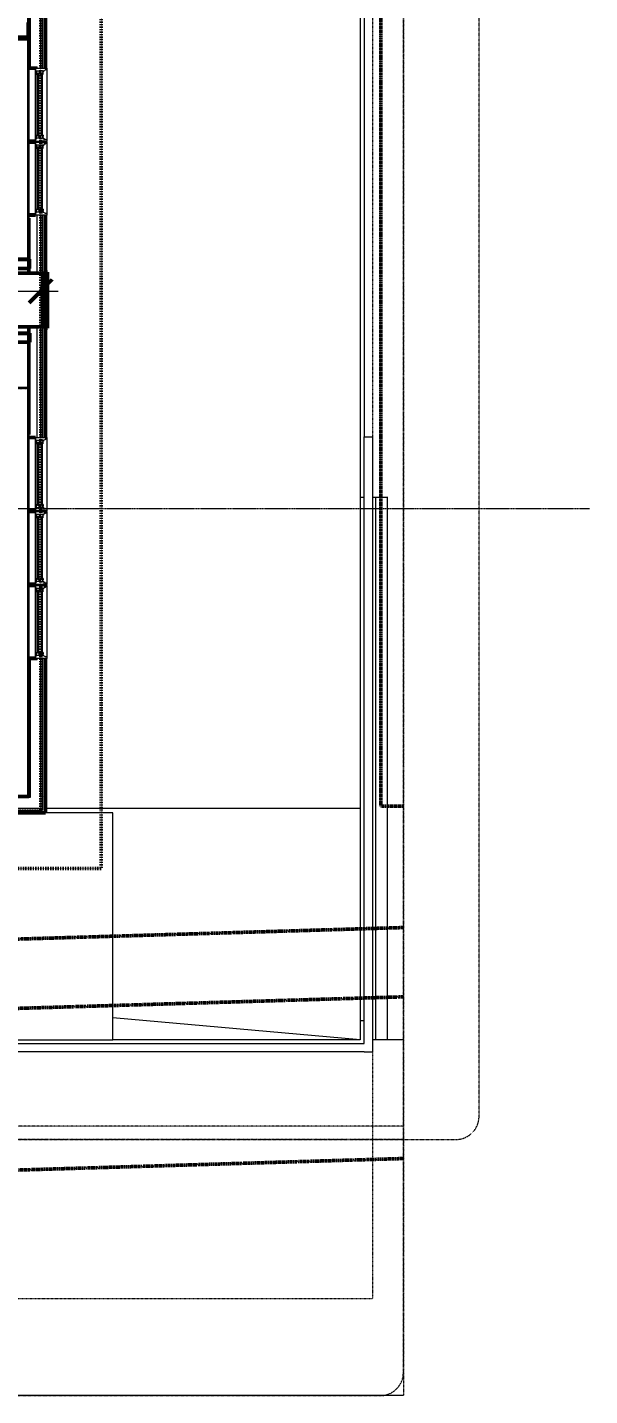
# Model space of a CAD drawing. Header units: inches. Extents: x -4266 to -1814, y 9706 to 12441.
# Drawn here: x -2106 to -1814, y 9706 to 10417 of the extents above; entities that cross this region are included whole.
import ezdxf

# ---------------------------------------------------------------- set-up
doc = ezdxf.new("R2010")
doc.units = ezdxf.units.IN
doc.header["$MEASUREMENT"] = 0
for name, pattern in [('Aligning Line 1_8_', [0.25, 0.125, -0.125]), ('Dash', [0.25, 0.125, -0.125]), ('Dash 1_16_', [0.125, 0.0625, -0.0625]), ('Dash Dot 3_16_', [0.3125, 0.1875, -0.0625, 0, -0.0625]), ('Double Dash 3_8_', [1, 0.375, -0.125, 0.125, -0.125, 0.125, -0.125]), ('Grid Line 1_2_', [0.875, 0.5, -0.125, 0.125, -0.125])]:
    doc.linetypes.add(name, pattern=pattern)
for name, color, linetype, lineweight in [('A-ANNO-DIMS', 211, 'Continuous', 9), ('A-ANNO-DIMS-96', 211, 'Continuous', 9), ('A-ANNO-SYMB-1', 150, 'Dash Dot 3_16_', 9), ('A-FLOR-2', 10, 'Continuous', 13), ('A-GENM-3', 250, 'Continuous', 50), ('A-GLAZ-1', 7, 'Continuous', 9), ('A-GLAZ-2', 50, 'Continuous', 20), ('A-WALL', 113, 'Continuous', 13), ('A-WALL-3', 250, 'Continuous', 50), ('A-WALL-4', 10, 'Continuous', 13), ('C-PROP-LINE', 91, 'Double Dash 3_8_', 50), ('C-PROP-LINE-1', 250, 'Double Dash 3_8_', 50), ('C-PROP-LINE-2', 91, 'Dash 1_16_', 50), ('C-TOPO', 7, 'Continuous', 9), ('G-ANNO-SYMB', 111, 'Aligning Line 1_8_', 9), ('G-ANNO-SYMB-1', 147, 'Aligning Line 1_8_', 9), ('I-WALL-3', 2, 'Continuous', 50), ('Q-CASE-2', 7, 'Continuous', 9), ('Q-CASE-HDLN-1', 7, 'Dash', 9), ('S-FNDN-2', 10, 'Continuous', 13), ('S-GRID-1', 1, 'Grid Line 1_2_', 9)]:
    doc.layers.add(name, color=color, linetype=linetype, lineweight=lineweight)
doc.styles.add('Century Gothic', font='ufonts.com_century-gothic.ttf', dxfattribs={"height": 9})
doc.dimstyles.new('OD__1_16__Tol__', dxfattribs={"dimscale": 12, "dimtxt": 9.397514, "dimasz": 1, "dimexe": 0.75, "dimexo": 0.5, "dimgap": 0.125, "dimtad": 1, "dimdec": 4, "dimrnd": 0.0625, "dimzin": 3, "dimdsep": 46, "dimlunit": 4, "dimtxsty": 'Century Gothic', "dimblk1": 'OBLIQUE', "dimblk2": 'OBLIQUE', "dimsah": 1, "dimcen": 0.09, "dimdle": 0.75, "dimazin": 0, "dimtfac": 1, "dimtdec": 4, "dimtix": 1, "dimtmove": 0, "dimatfit": 3, "dimfxl": 1, "dimtvp": 1, "dimtfill": 1, "dimfrac": 2, "dimtolj": 1, "dimtzin": 0, "dimarcsym": 2})

# ---------------------------------------------------------------- blocks, each defined once
blk = doc.blocks.new('DIMBLOCK11-FLOOR PLAN - 1ST FLOOR')
at = {"layer": 'A-ANNO-DIMS-96', "lineweight": 50}
for p, q in [((-2636.32, 10280.31), (-2630.32, 10286.31)), ((-2099.32, 10280.31), (-2093.32, 10286.31)), ((-2636.32, 10280.31), (-2642.32, 10274.31)), ((-2099.32, 10280.31), (-2105.32, 10274.31))]:
    blk.add_line(p, q, dxfattribs=at)
at = {"layer": 'A-ANNO-DIMS-96'}
for p, q in [((-2636.32, 10282.79), (-2636.32, 10271.31)), ((-2636.32, 10280.31), (-2636.32, 10282.79)), ((-2636.32, 10280.31), (-2090.32, 10280.31)), ((-2099.32, 10282.79), (-2099.32, 10271.31)), ((-2099.32, 10280.31), (-2099.32, 10282.79))]:
    blk.add_line(p, q, dxfattribs=at)
at = {"layer": 'A-ANNO-DIMS-96', "color": 0, "char_height": 9, "attachment_point": 1, "line_spacing_factor": 0.984502, "style": 'Century Gothic', "bg_fill": 3, "box_fill_scale": 1.25, "bg_fill_color": 256, "bg_fill_true_color": 13158600, "bg_fill_transparency": 0}
for s, insert, width in [('44\' - 9"', (-2387.07, 10293.34), 46.1821), ('537.0', (-2383.56, 10275.58), 37.7691)]:
    blk.add_mtext(s, dxfattribs=dict(at, insert=insert, width=width))
blk = doc.blocks.new('_Oblique')
at = {"color": 0, "linetype": 'ByBlock', "lineweight": -2}
blk.add_line((-0.5, -0.5), (0.5, 0.5), dxfattribs=at)

msp = doc.modelspace()

# ---------------------------------------------------------------- linework, layer by layer
at = {"layer": 'A-ANNO-SYMB-1'}
for p, q in [((-1910.95638, 9718.24032), (-1910.95638, 12268.04045)), ((-1871.64479, 9851.38186), (-1871.64479, 11141.42614)), ((-4015.08301, 9839.38186), (-1883.64479, 9839.38186)), ((-4059.96446, 9706.24032), (-1922.95638, 9706.24032))]:
    msp.add_line(p, q, dxfattribs=at)
for centre in [(-1883.64479, 9851.38186), (-1922.95638, 9718.24032)]:
    msp.add_arc(centre, 12, 270, 0, dxfattribs=at)
at = {"layer": 'A-FLOR-2'}
for p, q in [((-1933.32374, 10819.9894), (-1933.32374, 10011.5894)), ((-2096.82374, 10011.5894), (-1933.32374, 10011.5894)), ((-2061.92374, 10009.0894), (-2096.82374, 10009.0894)), ((-2061.92374, 9891.1894), (-2061.92374, 10009.0894)), ((-1933.32374, 10011.5894), (-1933.32374, 9891.1894)), ((-1933.32374, 9891.1894), (-2061.92374, 9902.57041)), ((-2253.92374, 9891.1894), (-2061.92374, 9891.1894)), ((-1933.32374, 9891.1894), (-2061.92374, 9891.1894))]:
    msp.add_line(p, q, dxfattribs=at)
at = {"layer": 'A-GLAZ-1'}
for p, q in [((-2106.07374, 10397.77611), (-2105.44874, 10397.77611)), ((-2106.07374, 10356.62768), (-2106.07374, 10397.77611)), ((-2105.44874, 10397.77611), (-2105.44874, 10356.62768)), ((-2105.44874, 10395.52611), (-2106.07374, 10395.52611)), ((-2105.44874, 10396.15111), (-2102.07374, 10396.15111)), ((-2105.44874, 10358.25268), (-2105.44874, 10396.15111)), ((-2102.07374, 10395.52611), (-2105.44874, 10395.52611)), ((-2102.07374, 10396.15111), (-2102.07374, 10358.25268)), ((-2100.94874, 10361.50268), (-2100.94874, 10392.90111)), ((-2100.82374, 10393.49486), (-2100.82374, 10392.90111)), ((-2100.44874, 10393.02611), (-2100.82374, 10393.02611)), ((-2100.82374, 10361.50268), (-2100.82374, 10392.90111)), ((-2100.44874, 10393.49486), (-2100.44874, 10392.90111)), ((-2100.44874, 10361.50268), (-2100.44874, 10392.90111)), ((-2100.32374, 10361.50268), (-2100.32374, 10392.90111)), ((-2099.01124, 10361.50268), (-2099.01124, 10392.90111)), ((-2098.88624, 10393.49486), (-2098.88624, 10392.90111)), ((-2098.51124, 10393.02611), (-2098.88624, 10393.02611)), ((-2098.88624, 10361.50268), (-2098.88624, 10392.90111)), ((-2098.51124, 10393.49486), (-2098.51124, 10392.90111)), ((-2098.51124, 10361.50268), (-2098.51124, 10392.90111)), ((-2098.38624, 10361.50268), (-2098.38624, 10392.90111)), ((-2106.07374, 10359.37611), (-2105.44874, 10359.37611)), ((-2106.07374, 10318.22768), (-2106.07374, 10359.37611)), ((-2105.44874, 10358.87768), (-2106.07374, 10358.87768)), ((-2105.44874, 10357.12611), (-2106.07374, 10357.12611)), ((-2105.44874, 10356.62768), (-2106.07374, 10356.62768)), ((-2105.44874, 10359.37611), (-2105.44874, 10318.22768)), ((-2102.07374, 10358.87768), (-2105.44874, 10358.87768)), ((-2102.07374, 10358.25268), (-2105.44874, 10358.25268)), ((-2105.44874, 10357.75111), (-2102.07374, 10357.75111)), ((-2105.44874, 10319.85268), (-2105.44874, 10357.75111)), ((-2102.07374, 10357.12611), (-2105.44874, 10357.12611)), ((-2102.07374, 10357.75111), (-2102.07374, 10319.85268)), ((-2100.82374, 10360.90893), (-2100.82374, 10361.50268)), ((-2100.44874, 10361.37768), (-2100.82374, 10361.37768)), ((-2100.82374, 10355.09486), (-2100.82374, 10354.50111)), ((-2100.44874, 10360.90893), (-2100.44874, 10361.50268)), ((-2100.44874, 10355.09486), (-2100.44874, 10354.50111)), ((-2098.88624, 10360.90893), (-2098.88624, 10361.50268)), ((-2098.51124, 10361.37768), (-2098.88624, 10361.37768)), ((-2098.88624, 10355.09486), (-2098.88624, 10354.50111)), ((-2098.51124, 10360.90893), (-2098.51124, 10361.50268)), ((-2098.51124, 10355.09486), (-2098.51124, 10354.50111)), ((-2100.94874, 10323.10268), (-2100.94874, 10354.50111)), ((-2100.44874, 10354.62611), (-2100.82374, 10354.62611)), ((-2100.82374, 10323.10268), (-2100.82374, 10354.50111)), ((-2100.44874, 10323.10268), (-2100.44874, 10354.50111)), ((-2100.32374, 10323.10268), (-2100.32374, 10354.50111)), ((-2099.01124, 10323.10268), (-2099.01124, 10354.50111)), ((-2098.51124, 10354.62611), (-2098.88624, 10354.62611)), ((-2098.88624, 10323.10268), (-2098.88624, 10354.50111)), ((-2098.51124, 10323.10268), (-2098.51124, 10354.50111)), ((-2098.38624, 10323.10268), (-2098.38624, 10354.50111)), ((-2105.44874, 10320.47768), (-2106.07374, 10320.47768)), ((-2102.07374, 10320.47768), (-2105.44874, 10320.47768)), ((-2102.07374, 10319.85268), (-2105.44874, 10319.85268)), ((-2100.82374, 10322.50893), (-2100.82374, 10323.10268)), ((-2100.44874, 10322.97768), (-2100.82374, 10322.97768)), ((-2100.44874, 10322.50893), (-2100.44874, 10323.10268)), ((-2098.88624, 10322.50893), (-2098.88624, 10323.10268)), ((-2098.51124, 10322.97768), (-2098.88624, 10322.97768)), ((-2098.51124, 10322.50893), (-2098.51124, 10323.10268)), ((-2105.44874, 10318.22768), (-2106.07374, 10318.22768)), ((-2106.07374, 10205.77611), (-2105.44874, 10205.77611)), ((-2106.07374, 10164.62768), (-2106.07374, 10205.77611)), ((-2105.44874, 10205.77611), (-2105.44874, 10164.62768)), ((-2105.44874, 10203.52611), (-2106.07374, 10203.52611)), ((-2105.44874, 10204.15111), (-2102.07374, 10204.15111)), ((-2105.44874, 10166.25268), (-2105.44874, 10204.15111)), ((-2102.07374, 10203.52611), (-2105.44874, 10203.52611)), ((-2102.07374, 10204.15111), (-2102.07374, 10166.25268)), ((-2100.94874, 10169.50268), (-2100.94874, 10200.90111)), ((-2100.82374, 10201.49486), (-2100.82374, 10200.90111)), ((-2100.44874, 10201.02611), (-2100.82374, 10201.02611)), ((-2100.82374, 10169.50268), (-2100.82374, 10200.90111)), ((-2100.44874, 10201.49486), (-2100.44874, 10200.90111)), ((-2100.44874, 10169.50268), (-2100.44874, 10200.90111)), ((-2100.32374, 10169.50268), (-2100.32374, 10200.90111)), ((-2099.01124, 10169.50268), (-2099.01124, 10200.90111)), ((-2098.88624, 10201.49486), (-2098.88624, 10200.90111)), ((-2098.51124, 10201.02611), (-2098.88624, 10201.02611)), ((-2098.88624, 10169.50268), (-2098.88624, 10200.90111)), ((-2098.51124, 10201.49486), (-2098.51124, 10200.90111)), ((-2098.51124, 10169.50268), (-2098.51124, 10200.90111)), ((-2098.38624, 10169.50268), (-2098.38624, 10200.90111)), ((-2106.07374, 10167.37611), (-2105.44874, 10167.37611)), ((-2106.07374, 10126.22768), (-2106.07374, 10167.37611)), ((-2105.44874, 10166.87768), (-2106.07374, 10166.87768)), ((-2105.44874, 10165.12611), (-2106.07374, 10165.12611)), ((-2105.44874, 10164.62768), (-2106.07374, 10164.62768)), ((-2105.44874, 10167.37611), (-2105.44874, 10126.22768)), ((-2102.07374, 10166.87768), (-2105.44874, 10166.87768)), ((-2102.07374, 10166.25268), (-2105.44874, 10166.25268)), ((-2105.44874, 10165.75111), (-2102.07374, 10165.75111)), ((-2105.44874, 10127.85268), (-2105.44874, 10165.75111)), ((-2102.07374, 10165.12611), (-2105.44874, 10165.12611)), ((-2102.07374, 10165.75111), (-2102.07374, 10127.85268)), ((-2100.82374, 10168.90893), (-2100.82374, 10169.50268)), ((-2100.44874, 10169.37768), (-2100.82374, 10169.37768)), ((-2100.82374, 10163.09486), (-2100.82374, 10162.50111)), ((-2100.44874, 10168.90893), (-2100.44874, 10169.50268)), ((-2100.44874, 10163.09486), (-2100.44874, 10162.50111)), ((-2098.88624, 10168.90893), (-2098.88624, 10169.50268)), ((-2098.51124, 10169.37768), (-2098.88624, 10169.37768)), ((-2098.88624, 10163.09486), (-2098.88624, 10162.50111)), ((-2098.51124, 10168.90893), (-2098.51124, 10169.50268)), ((-2098.51124, 10163.09486), (-2098.51124, 10162.50111)), ((-2100.94874, 10131.10268), (-2100.94874, 10162.50111)), ((-2100.44874, 10162.62611), (-2100.82374, 10162.62611)), ((-2100.82374, 10131.10268), (-2100.82374, 10162.50111)), ((-2100.44874, 10131.10268), (-2100.44874, 10162.50111)), ((-2100.32374, 10131.10268), (-2100.32374, 10162.50111)), ((-2099.01124, 10131.10268), (-2099.01124, 10162.50111)), ((-2098.51124, 10162.62611), (-2098.88624, 10162.62611)), ((-2098.88624, 10131.10268), (-2098.88624, 10162.50111)), ((-2098.51124, 10131.10268), (-2098.51124, 10162.50111)), ((-2098.38624, 10131.10268), (-2098.38624, 10162.50111)), ((-2106.07374, 10128.97611), (-2105.44874, 10128.97611)), ((-2106.07374, 10087.82768), (-2106.07374, 10128.97611)), ((-2105.44874, 10128.47768), (-2106.07374, 10128.47768)), ((-2105.44874, 10128.97611), (-2105.44874, 10087.82768)), ((-2102.07374, 10128.47768), (-2105.44874, 10128.47768)), ((-2102.07374, 10127.85268), (-2105.44874, 10127.85268)), ((-2100.82374, 10130.50893), (-2100.82374, 10131.10268)), ((-2100.44874, 10130.97768), (-2100.82374, 10130.97768)), ((-2100.44874, 10130.50893), (-2100.44874, 10131.10268)), ((-2098.88624, 10130.50893), (-2098.88624, 10131.10268)), ((-2098.51124, 10130.97768), (-2098.88624, 10130.97768)), ((-2098.51124, 10130.50893), (-2098.51124, 10131.10268)), ((-2105.44874, 10126.72611), (-2106.07374, 10126.72611)), ((-2105.44874, 10126.22768), (-2106.07374, 10126.22768)), ((-2105.44874, 10127.35111), (-2102.07374, 10127.35111)), ((-2105.44874, 10089.45268), (-2105.44874, 10127.35111)), ((-2102.07374, 10126.72611), (-2105.44874, 10126.72611)), ((-2102.07374, 10127.35111), (-2102.07374, 10089.45268)), ((-2100.94874, 10092.70268), (-2100.94874, 10124.10111)), ((-2100.82374, 10124.69486), (-2100.82374, 10124.10111)), ((-2100.44874, 10124.22611), (-2100.82374, 10124.22611)), ((-2100.82374, 10092.70268), (-2100.82374, 10124.10111)), ((-2100.44874, 10124.69486), (-2100.44874, 10124.10111)), ((-2100.44874, 10092.70268), (-2100.44874, 10124.10111)), ((-2100.32374, 10092.70268), (-2100.32374, 10124.10111)), ((-2099.01124, 10092.70268), (-2099.01124, 10124.10111)), ((-2098.88624, 10124.69486), (-2098.88624, 10124.10111)), ((-2098.51124, 10124.22611), (-2098.88624, 10124.22611)), ((-2098.88624, 10092.70268), (-2098.88624, 10124.10111)), ((-2098.51124, 10124.69486), (-2098.51124, 10124.10111)), ((-2098.51124, 10092.70268), (-2098.51124, 10124.10111)), ((-2098.38624, 10092.70268), (-2098.38624, 10124.10111)), ((-2100.82374, 10092.10893), (-2100.82374, 10092.70268)), ((-2100.44874, 10092.57768), (-2100.82374, 10092.57768)), ((-2100.44874, 10092.10893), (-2100.44874, 10092.70268)), ((-2098.88624, 10092.10893), (-2098.88624, 10092.70268)), ((-2098.51124, 10092.57768), (-2098.88624, 10092.57768)), ((-2098.51124, 10092.10893), (-2098.51124, 10092.70268)), ((-2105.44874, 10090.07768), (-2106.07374, 10090.07768)), ((-2105.44874, 10087.82768), (-2106.07374, 10087.82768)), ((-2102.07374, 10090.07768), (-2105.44874, 10090.07768)), ((-2102.07374, 10089.45268), (-2105.44874, 10089.45268))]:
    msp.add_line(p, q, dxfattribs=at)
at = {"layer": 'A-GLAZ-2'}
for p, q in [((-2097.57374, 10396.21361), (-2097.57374, 10397.71361)), ((-2102.07374, 10396.21361), (-2096.19874, 10396.21361)), ((-2102.07374, 10358.19018), (-2102.07374, 10396.21361)), ((-2101.79358, 10394.86986), (-2102.07374, 10395.20375)), ((-2101.79358, 10394.86986), (-2101.57374, 10394.86986)), ((-2101.57374, 10394.86986), (-2101.57374, 10393.05736)), ((-2098.26124, 10394.61986), (-2101.57374, 10394.61986)), ((-2101.57374, 10393.05736), (-2100.94874, 10392.90111)), ((-2100.32374, 10393.49486), (-2100.94874, 10393.49486)), ((-2100.94874, 10392.90111), (-2100.94874, 10393.49486)), ((-2100.32374, 10393.77611), (-2099.97999, 10393.77611)), ((-2100.32374, 10392.90424), (-2100.32374, 10393.77611)), ((-2099.97999, 10393.05736), (-2100.32374, 10392.90424)), ((-2100.19874, 10394.61986), (-2100.19874, 10393.77611)), ((-2099.97999, 10393.05736), (-2099.97999, 10393.77611)), ((-2099.63624, 10394.61986), (-2099.63624, 10393.05736)), ((-2099.63624, 10393.05736), (-2099.01124, 10392.90111)), ((-2098.38624, 10393.49486), (-2099.01124, 10393.49486)), ((-2099.01124, 10392.90111), (-2099.01124, 10393.49486)), ((-2098.38624, 10393.77611), (-2098.04249, 10393.77611)), ((-2098.38624, 10392.90424), (-2098.38624, 10393.77611)), ((-2098.04249, 10393.05736), (-2098.38624, 10392.90424)), ((-2098.26124, 10394.61986), (-2098.26124, 10393.77611)), ((-2097.82374, 10394.33861), (-2098.26124, 10394.33861)), ((-2098.04249, 10393.05736), (-2098.04249, 10393.77611)), ((-2097.01124, 10395.12643), (-2097.82374, 10394.80736)), ((-2097.82374, 10394.80736), (-2097.82374, 10394.33861)), ((-2097.01124, 10395.40111), (-2097.01124, 10395.12643)), ((-2096.19874, 10395.40111), (-2097.01124, 10395.40111)), ((-2096.19874, 10396.21361), (-2096.19874, 10358.19018)), ((-2101.79358, 10359.53393), (-2102.07374, 10359.20005)), ((-2096.19874, 10358.19018), (-2102.07374, 10358.19018)), ((-2102.07374, 10357.81361), (-2096.19874, 10357.81361)), ((-2102.07374, 10319.79018), (-2102.07374, 10357.81361)), ((-2101.79358, 10356.46986), (-2102.07374, 10356.80375)), ((-2101.79358, 10359.53393), (-2101.57374, 10359.53393)), ((-2101.79358, 10356.46986), (-2101.57374, 10356.46986)), ((-2101.57374, 10361.34643), (-2100.94874, 10361.50268)), ((-2101.57374, 10359.53393), (-2101.57374, 10361.34643)), ((-2098.26124, 10359.78393), (-2101.57374, 10359.78393)), ((-2101.57374, 10356.46986), (-2101.57374, 10354.65736)), ((-2098.26124, 10356.21986), (-2101.57374, 10356.21986)), ((-2100.94874, 10361.50268), (-2100.94874, 10360.90893)), ((-2100.32374, 10360.90893), (-2100.94874, 10360.90893)), ((-2100.32374, 10355.09486), (-2100.94874, 10355.09486)), ((-2100.94874, 10354.50111), (-2100.94874, 10355.09486)), ((-2099.97999, 10361.34643), (-2100.32374, 10361.49955)), ((-2100.32374, 10361.49955), (-2100.32374, 10360.62768)), ((-2100.32374, 10360.62768), (-2099.97999, 10360.62768)), ((-2100.32374, 10355.37611), (-2099.97999, 10355.37611)), ((-2100.32374, 10354.50424), (-2100.32374, 10355.37611)), ((-2100.19874, 10359.78393), (-2100.19874, 10360.62768)), ((-2100.19874, 10356.21986), (-2100.19874, 10355.37611)), ((-2099.97999, 10361.34643), (-2099.97999, 10360.62768)), ((-2099.97999, 10354.65736), (-2099.97999, 10355.37611)), ((-2099.63624, 10361.34643), (-2099.01124, 10361.50268)), ((-2099.63624, 10359.78393), (-2099.63624, 10361.34643)), ((-2099.63624, 10356.21986), (-2099.63624, 10354.65736)), ((-2099.01124, 10361.50268), (-2099.01124, 10360.90893)), ((-2098.38624, 10360.90893), (-2099.01124, 10360.90893)), ((-2098.38624, 10355.09486), (-2099.01124, 10355.09486)), ((-2099.01124, 10354.50111), (-2099.01124, 10355.09486)), ((-2098.04249, 10361.34643), (-2098.38624, 10361.49955)), ((-2098.38624, 10361.49955), (-2098.38624, 10360.62768)), ((-2098.38624, 10360.62768), (-2098.04249, 10360.62768)), ((-2098.38624, 10355.37611), (-2098.04249, 10355.37611)), ((-2098.38624, 10354.50424), (-2098.38624, 10355.37611)), ((-2098.26124, 10359.78393), (-2098.26124, 10360.62768)), ((-2097.82374, 10360.06518), (-2098.26124, 10360.06518)), ((-2098.26124, 10356.21986), (-2098.26124, 10355.37611)), ((-2097.82374, 10355.93861), (-2098.26124, 10355.93861)), ((-2098.04249, 10361.34643), (-2098.04249, 10360.62768)), ((-2098.04249, 10354.65736), (-2098.04249, 10355.37611)), ((-2097.82374, 10359.59643), (-2097.82374, 10360.06518)), ((-2097.01124, 10359.27736), (-2097.82374, 10359.59643)), ((-2097.01124, 10356.72643), (-2097.82374, 10356.40736)), ((-2097.82374, 10356.40736), (-2097.82374, 10355.93861)), ((-2097.57374, 10357.81361), (-2097.57374, 10359.31361)), ((-2097.57374, 10358.19018), (-2097.57374, 10356.69018)), ((-2097.01124, 10359.00268), (-2097.01124, 10359.27736)), ((-2096.19874, 10359.00268), (-2097.01124, 10359.00268)), ((-2097.01124, 10357.00111), (-2097.01124, 10356.72643)), ((-2096.19874, 10357.00111), (-2097.01124, 10357.00111)), ((-2096.19874, 10357.81361), (-2096.19874, 10319.79018)), ((-2101.57374, 10354.65736), (-2100.94874, 10354.50111)), ((-2099.97999, 10354.65736), (-2100.32374, 10354.50424)), ((-2099.63624, 10354.65736), (-2099.01124, 10354.50111)), ((-2098.04249, 10354.65736), (-2098.38624, 10354.50424)), ((-2101.79358, 10321.13393), (-2102.07374, 10320.80005)), ((-2096.19874, 10319.79018), (-2102.07374, 10319.79018)), ((-2101.79358, 10321.13393), (-2101.57374, 10321.13393)), ((-2101.57374, 10322.94643), (-2100.94874, 10323.10268)), ((-2101.57374, 10321.13393), (-2101.57374, 10322.94643)), ((-2098.26124, 10321.38393), (-2101.57374, 10321.38393)), ((-2100.94874, 10323.10268), (-2100.94874, 10322.50893)), ((-2100.32374, 10322.50893), (-2100.94874, 10322.50893)), ((-2099.97999, 10322.94643), (-2100.32374, 10323.09955)), ((-2100.32374, 10323.09955), (-2100.32374, 10322.22768)), ((-2100.32374, 10322.22768), (-2099.97999, 10322.22768)), ((-2100.19874, 10321.38393), (-2100.19874, 10322.22768)), ((-2099.97999, 10322.94643), (-2099.97999, 10322.22768)), ((-2099.63624, 10322.94643), (-2099.01124, 10323.10268)), ((-2099.63624, 10321.38393), (-2099.63624, 10322.94643)), ((-2099.01124, 10323.10268), (-2099.01124, 10322.50893)), ((-2098.38624, 10322.50893), (-2099.01124, 10322.50893)), ((-2098.04249, 10322.94643), (-2098.38624, 10323.09955)), ((-2098.38624, 10323.09955), (-2098.38624, 10322.22768)), ((-2098.38624, 10322.22768), (-2098.04249, 10322.22768)), ((-2098.26124, 10321.38393), (-2098.26124, 10322.22768)), ((-2097.82374, 10321.66518), (-2098.26124, 10321.66518)), ((-2098.04249, 10322.94643), (-2098.04249, 10322.22768)), ((-2097.82374, 10321.19643), (-2097.82374, 10321.66518)), ((-2097.01124, 10320.87736), (-2097.82374, 10321.19643)), ((-2097.57374, 10319.79018), (-2097.57374, 10318.29018)), ((-2097.01124, 10320.60268), (-2097.01124, 10320.87736)), ((-2096.19874, 10320.60268), (-2097.01124, 10320.60268)), ((-2097.57374, 10204.21361), (-2097.57374, 10205.71361)), ((-2102.07374, 10204.21361), (-2096.19874, 10204.21361)), ((-2102.07374, 10166.19018), (-2102.07374, 10204.21361)), ((-2101.79358, 10202.86986), (-2102.07374, 10203.20375)), ((-2101.79358, 10202.86986), (-2101.57374, 10202.86986)), ((-2101.57374, 10202.86986), (-2101.57374, 10201.05736)), ((-2098.26124, 10202.61986), (-2101.57374, 10202.61986)), ((-2101.57374, 10201.05736), (-2100.94874, 10200.90111)), ((-2100.32374, 10201.49486), (-2100.94874, 10201.49486)), ((-2100.94874, 10200.90111), (-2100.94874, 10201.49486)), ((-2100.32374, 10201.77611), (-2099.97999, 10201.77611)), ((-2100.32374, 10200.90424), (-2100.32374, 10201.77611)), ((-2099.97999, 10201.05736), (-2100.32374, 10200.90424)), ((-2100.19874, 10202.61986), (-2100.19874, 10201.77611)), ((-2099.97999, 10201.05736), (-2099.97999, 10201.77611)), ((-2099.63624, 10202.61986), (-2099.63624, 10201.05736)), ((-2099.63624, 10201.05736), (-2099.01124, 10200.90111)), ((-2098.38624, 10201.49486), (-2099.01124, 10201.49486)), ((-2099.01124, 10200.90111), (-2099.01124, 10201.49486)), ((-2098.38624, 10201.77611), (-2098.04249, 10201.77611)), ((-2098.38624, 10200.90424), (-2098.38624, 10201.77611)), ((-2098.04249, 10201.05736), (-2098.38624, 10200.90424)), ((-2098.26124, 10202.61986), (-2098.26124, 10201.77611)), ((-2097.82374, 10202.33861), (-2098.26124, 10202.33861)), ((-2098.04249, 10201.05736), (-2098.04249, 10201.77611)), ((-2097.01124, 10203.12643), (-2097.82374, 10202.80736)), ((-2097.82374, 10202.80736), (-2097.82374, 10202.33861)), ((-2097.01124, 10203.40111), (-2097.01124, 10203.12643)), ((-2096.19874, 10203.40111), (-2097.01124, 10203.40111)), ((-2096.19874, 10204.21361), (-2096.19874, 10166.19018)), ((-2101.79358, 10167.53393), (-2102.07374, 10167.20005)), ((-2096.19874, 10166.19018), (-2102.07374, 10166.19018)), ((-2102.07374, 10165.81361), (-2096.19874, 10165.81361)), ((-2102.07374, 10127.79018), (-2102.07374, 10165.81361)), ((-2101.79358, 10164.46986), (-2102.07374, 10164.80375)), ((-2101.79358, 10167.53393), (-2101.57374, 10167.53393)), ((-2101.79358, 10164.46986), (-2101.57374, 10164.46986)), ((-2101.57374, 10169.34643), (-2100.94874, 10169.50268)), ((-2101.57374, 10167.53393), (-2101.57374, 10169.34643)), ((-2098.26124, 10167.78393), (-2101.57374, 10167.78393)), ((-2101.57374, 10164.46986), (-2101.57374, 10162.65736)), ((-2098.26124, 10164.21986), (-2101.57374, 10164.21986)), ((-2100.94874, 10169.50268), (-2100.94874, 10168.90893)), ((-2100.32374, 10168.90893), (-2100.94874, 10168.90893)), ((-2100.32374, 10163.09486), (-2100.94874, 10163.09486)), ((-2100.94874, 10162.50111), (-2100.94874, 10163.09486)), ((-2099.97999, 10169.34643), (-2100.32374, 10169.49955)), ((-2100.32374, 10169.49955), (-2100.32374, 10168.62768)), ((-2100.32374, 10168.62768), (-2099.97999, 10168.62768)), ((-2100.32374, 10163.37611), (-2099.97999, 10163.37611)), ((-2100.32374, 10162.50424), (-2100.32374, 10163.37611)), ((-2100.19874, 10167.78393), (-2100.19874, 10168.62768)), ((-2100.19874, 10164.21986), (-2100.19874, 10163.37611)), ((-2099.97999, 10169.34643), (-2099.97999, 10168.62768)), ((-2099.97999, 10162.65736), (-2099.97999, 10163.37611)), ((-2099.63624, 10169.34643), (-2099.01124, 10169.50268)), ((-2099.63624, 10167.78393), (-2099.63624, 10169.34643)), ((-2099.63624, 10164.21986), (-2099.63624, 10162.65736)), ((-2099.01124, 10169.50268), (-2099.01124, 10168.90893)), ((-2098.38624, 10168.90893), (-2099.01124, 10168.90893)), ((-2098.38624, 10163.09486), (-2099.01124, 10163.09486)), ((-2099.01124, 10162.50111), (-2099.01124, 10163.09486)), ((-2098.04249, 10169.34643), (-2098.38624, 10169.49955)), ((-2098.38624, 10169.49955), (-2098.38624, 10168.62768)), ((-2098.38624, 10168.62768), (-2098.04249, 10168.62768)), ((-2098.38624, 10163.37611), (-2098.04249, 10163.37611)), ((-2098.38624, 10162.50424), (-2098.38624, 10163.37611)), ((-2098.26124, 10167.78393), (-2098.26124, 10168.62768)), ((-2097.82374, 10168.06518), (-2098.26124, 10168.06518)), ((-2098.26124, 10164.21986), (-2098.26124, 10163.37611)), ((-2097.82374, 10163.93861), (-2098.26124, 10163.93861)), ((-2098.04249, 10169.34643), (-2098.04249, 10168.62768)), ((-2098.04249, 10162.65736), (-2098.04249, 10163.37611)), ((-2097.82374, 10167.59643), (-2097.82374, 10168.06518)), ((-2097.01124, 10167.27736), (-2097.82374, 10167.59643)), ((-2097.01124, 10164.72643), (-2097.82374, 10164.40736)), ((-2097.82374, 10164.40736), (-2097.82374, 10163.93861)), ((-2097.57374, 10165.81361), (-2097.57374, 10167.31361)), ((-2097.57374, 10166.19018), (-2097.57374, 10164.69018)), ((-2097.01124, 10167.00268), (-2097.01124, 10167.27736)), ((-2096.19874, 10167.00268), (-2097.01124, 10167.00268)), ((-2097.01124, 10165.00111), (-2097.01124, 10164.72643)), ((-2096.19874, 10165.00111), (-2097.01124, 10165.00111)), ((-2096.19874, 10165.81361), (-2096.19874, 10127.79018)), ((-2101.57374, 10162.65736), (-2100.94874, 10162.50111)), ((-2099.97999, 10162.65736), (-2100.32374, 10162.50424)), ((-2099.63624, 10162.65736), (-2099.01124, 10162.50111)), ((-2098.04249, 10162.65736), (-2098.38624, 10162.50424)), ((-2101.79358, 10129.13393), (-2102.07374, 10128.80005)), ((-2096.19874, 10127.79018), (-2102.07374, 10127.79018)), ((-2101.79358, 10129.13393), (-2101.57374, 10129.13393)), ((-2101.57374, 10130.94643), (-2100.94874, 10131.10268)), ((-2101.57374, 10129.13393), (-2101.57374, 10130.94643)), ((-2098.26124, 10129.38393), (-2101.57374, 10129.38393)), ((-2100.94874, 10131.10268), (-2100.94874, 10130.50893)), ((-2100.32374, 10130.50893), (-2100.94874, 10130.50893)), ((-2099.97999, 10130.94643), (-2100.32374, 10131.09955)), ((-2100.32374, 10131.09955), (-2100.32374, 10130.22768)), ((-2100.32374, 10130.22768), (-2099.97999, 10130.22768)), ((-2100.19874, 10129.38393), (-2100.19874, 10130.22768)), ((-2099.97999, 10130.94643), (-2099.97999, 10130.22768)), ((-2099.63624, 10130.94643), (-2099.01124, 10131.10268)), ((-2099.63624, 10129.38393), (-2099.63624, 10130.94643)), ((-2099.01124, 10131.10268), (-2099.01124, 10130.50893)), ((-2098.38624, 10130.50893), (-2099.01124, 10130.50893)), ((-2098.04249, 10130.94643), (-2098.38624, 10131.09955)), ((-2098.38624, 10131.09955), (-2098.38624, 10130.22768)), ((-2098.38624, 10130.22768), (-2098.04249, 10130.22768)), ((-2098.26124, 10129.38393), (-2098.26124, 10130.22768)), ((-2097.82374, 10129.66518), (-2098.26124, 10129.66518)), ((-2098.04249, 10130.94643), (-2098.04249, 10130.22768)), ((-2097.82374, 10129.19643), (-2097.82374, 10129.66518)), ((-2097.01124, 10128.87736), (-2097.82374, 10129.19643)), ((-2097.57374, 10127.41361), (-2097.57374, 10128.91361)), ((-2097.57374, 10127.79018), (-2097.57374, 10126.29018)), ((-2097.01124, 10128.60268), (-2097.01124, 10128.87736)), ((-2096.19874, 10128.60268), (-2097.01124, 10128.60268)), ((-2102.07374, 10127.41361), (-2096.19874, 10127.41361)), ((-2102.07374, 10089.39018), (-2102.07374, 10127.41361)), ((-2101.79358, 10126.06986), (-2102.07374, 10126.40375)), ((-2101.79358, 10126.06986), (-2101.57374, 10126.06986)), ((-2101.57374, 10126.06986), (-2101.57374, 10124.25736)), ((-2098.26124, 10125.81986), (-2101.57374, 10125.81986)), ((-2101.57374, 10124.25736), (-2100.94874, 10124.10111)), ((-2100.32374, 10124.69486), (-2100.94874, 10124.69486)), ((-2100.94874, 10124.10111), (-2100.94874, 10124.69486)), ((-2100.32374, 10124.97611), (-2099.97999, 10124.97611)), ((-2100.32374, 10124.10424), (-2100.32374, 10124.97611)), ((-2099.97999, 10124.25736), (-2100.32374, 10124.10424)), ((-2100.19874, 10125.81986), (-2100.19874, 10124.97611)), ((-2099.97999, 10124.25736), (-2099.97999, 10124.97611)), ((-2099.63624, 10125.81986), (-2099.63624, 10124.25736)), ((-2099.63624, 10124.25736), (-2099.01124, 10124.10111)), ((-2098.38624, 10124.69486), (-2099.01124, 10124.69486)), ((-2099.01124, 10124.10111), (-2099.01124, 10124.69486)), ((-2098.38624, 10124.97611), (-2098.04249, 10124.97611)), ((-2098.38624, 10124.10424), (-2098.38624, 10124.97611)), ((-2098.04249, 10124.25736), (-2098.38624, 10124.10424)), ((-2098.26124, 10125.81986), (-2098.26124, 10124.97611)), ((-2097.82374, 10125.53861), (-2098.26124, 10125.53861)), ((-2098.04249, 10124.25736), (-2098.04249, 10124.97611)), ((-2097.01124, 10126.32643), (-2097.82374, 10126.00736)), ((-2097.82374, 10126.00736), (-2097.82374, 10125.53861)), ((-2097.01124, 10126.60111), (-2097.01124, 10126.32643)), ((-2096.19874, 10126.60111), (-2097.01124, 10126.60111)), ((-2096.19874, 10127.41361), (-2096.19874, 10089.39018)), ((-2101.57374, 10092.54643), (-2100.94874, 10092.70268)), ((-2101.57374, 10090.73393), (-2101.57374, 10092.54643)), ((-2100.94874, 10092.70268), (-2100.94874, 10092.10893)), ((-2100.32374, 10092.10893), (-2100.94874, 10092.10893)), ((-2099.97999, 10092.54643), (-2100.32374, 10092.69955)), ((-2100.32374, 10092.69955), (-2100.32374, 10091.82768)), ((-2099.97999, 10092.54643), (-2099.97999, 10091.82768)), ((-2099.63624, 10092.54643), (-2099.01124, 10092.70268)), ((-2099.63624, 10090.98393), (-2099.63624, 10092.54643)), ((-2099.01124, 10092.70268), (-2099.01124, 10092.10893)), ((-2098.38624, 10092.10893), (-2099.01124, 10092.10893)), ((-2098.04249, 10092.54643), (-2098.38624, 10092.69955)), ((-2098.38624, 10092.69955), (-2098.38624, 10091.82768)), ((-2098.04249, 10092.54643), (-2098.04249, 10091.82768)), ((-2101.79358, 10090.73393), (-2102.07374, 10090.40005)), ((-2096.19874, 10089.39018), (-2102.07374, 10089.39018)), ((-2101.79358, 10090.73393), (-2101.57374, 10090.73393)), ((-2098.26124, 10090.98393), (-2101.57374, 10090.98393)), ((-2100.32374, 10091.82768), (-2099.97999, 10091.82768)), ((-2100.19874, 10090.98393), (-2100.19874, 10091.82768)), ((-2098.38624, 10091.82768), (-2098.04249, 10091.82768)), ((-2098.26124, 10090.98393), (-2098.26124, 10091.82768)), ((-2097.82374, 10091.26518), (-2098.26124, 10091.26518)), ((-2097.82374, 10090.79643), (-2097.82374, 10091.26518)), ((-2097.01124, 10090.47736), (-2097.82374, 10090.79643)), ((-2097.57374, 10089.39018), (-2097.57374, 10087.89018)), ((-2097.01124, 10090.20268), (-2097.01124, 10090.47736)), ((-2096.19874, 10090.20268), (-2097.01124, 10090.20268))]:
    msp.add_line(p, q, dxfattribs=at)
at = {"layer": 'A-WALL'}
for p, q in [((-2105.82374, 10412.1644), (-2438.68746, 10412.1644)), ((-2105.82374, 10412.7894), (-2438.06246, 10412.7894))]:
    msp.add_line(p, q, dxfattribs=at)
at = {"layer": 'A-WALL-3'}
for p, q in [((-2105.44874, 10471.82768), (-2105.44874, 10397.77611)), ((-2096.82374, 10396.21361), (-2096.82374, 10473.39018)), ((-2105.44874, 10396.21361), (-2102.07374, 10396.21361)), ((-2102.07374, 10358.19018), (-2105.44874, 10358.19018)), ((-2105.44874, 10357.81361), (-2102.07374, 10357.81361)), ((-2096.82374, 10357.81361), (-2096.82374, 10358.19018)), ((-2102.07374, 10319.79018), (-2105.44874, 10319.79018)), ((-2105.02936, 10258.49947), (-2133.62374, 10258.49947)), ((-2105.02936, 10253.74947), (-2105.02936, 10258.49947)), ((-2173.57217, 10253.74947), (-2105.02936, 10253.74947)), ((-2105.44874, 10204.21361), (-2102.07374, 10204.21361)), ((-2102.07374, 10166.19018), (-2105.44874, 10166.19018)), ((-2105.44874, 10165.81361), (-2102.07374, 10165.81361)), ((-2096.82374, 10165.81361), (-2096.82374, 10166.19018)), ((-2102.07374, 10127.79018), (-2105.44874, 10127.79018)), ((-2096.82374, 10127.41361), (-2096.82374, 10127.79018)), ((-2105.44874, 10127.41361), (-2102.07374, 10127.41361)), ((-2102.07374, 10089.39018), (-2105.44874, 10089.39018)), ((-2105.44874, 10087.82768), (-2105.44874, 10017.7144)), ((-2096.82374, 10017.7144), (-2096.82374, 10089.39018)), ((-2105.44874, 10017.7144), (-2118.14952, 10017.7144)), ((-2096.82374, 10009.8394), (-2096.82374, 10017.7144)), ((-2119.71202, 10009.0894), (-2096.82374, 10009.0894)), ((-2096.82374, 10009.0894), (-2096.82374, 10009.8394))]:
    msp.add_line(p, q, dxfattribs=at)
at = {"layer": 'A-WALL-4'}
for p, q in [((-2104.82374, 10472.76518), (-2104.82374, 10396.83861)), ((-2099.32374, 10396.21361), (-2099.32374, 10473.39018)), ((-2098.32374, 10396.21361), (-2098.32374, 10473.39018)), ((-2097.57374, 10396.21361), (-2097.57374, 10473.39018)), ((-2104.82374, 10396.83861), (-2101.13624, 10396.83861)), ((-2101.13624, 10396.21361), (-2101.13624, 10396.83861)), ((-2101.13624, 10357.81361), (-2101.13624, 10358.19018)), ((-2099.32374, 10357.81361), (-2099.32374, 10358.19018)), ((-2098.32374, 10357.81361), (-2098.32374, 10358.19018)), ((-2097.57374, 10357.81361), (-2097.57374, 10358.19018)), ((-2134.24874, 10257.87447), (-2105.02936, 10257.87447)), ((-2276.88812, 10254.37447), (-2105.02936, 10254.37447)), ((-1931.32374, 9889.1894), (-1931.32374, 10204.5894)), ((-1931.32374, 10204.5894), (-1927.07374, 10204.5894)), ((-1927.07374, 10204.5894), (-1927.07374, 9884.9394)), ((-2101.13624, 10165.81361), (-2101.13624, 10166.19018)), ((-2099.32374, 10165.81361), (-2099.32374, 10166.19018)), ((-2098.32374, 10165.81361), (-2098.32374, 10166.19018)), ((-2097.57374, 10165.81361), (-2097.57374, 10166.19018)), ((-2101.13624, 10127.41361), (-2101.13624, 10127.79018)), ((-2099.32374, 10127.41361), (-2099.32374, 10127.79018)), ((-2098.32374, 10127.41361), (-2098.32374, 10127.79018)), ((-2097.57374, 10127.41361), (-2097.57374, 10127.79018)), ((-2104.82374, 10088.76518), (-2104.82374, 10017.7144)), ((-2101.13624, 10088.76518), (-2104.82374, 10088.76518)), ((-2101.13624, 10088.76518), (-2101.13624, 10089.39018)), ((-2099.32374, 10017.7144), (-2099.32374, 10089.39018)), ((-2098.32374, 10017.7144), (-2098.32374, 10089.39018)), ((-2097.57374, 10017.7144), (-2097.57374, 10089.39018)), ((-2104.82374, 10017.0894), (-2119.08702, 10017.0894)), ((-2104.82374, 10017.7144), (-2104.82374, 10017.0894)), ((-2099.32374, 10017.7144), (-2099.32374, 10017.0894)), ((-2099.32374, 10017.0894), (-2099.32374, 10011.5894)), ((-2098.32374, 10017.7144), (-2098.32374, 10011.5894)), ((-2097.57374, 10017.7144), (-2097.57374, 10010.5894)), ((-2119.71202, 10011.5894), (-2099.32374, 10011.5894)), ((-2119.71202, 10010.5894), (-2098.32374, 10010.5894)), ((-2119.71202, 10009.8394), (-2097.57374, 10009.8394)), ((-2098.32374, 10011.5894), (-2098.32374, 10010.5894)), ((-2097.57374, 10010.5894), (-2097.57374, 10009.8394)), ((-3830.80758, 9889.1894), (-1931.32374, 9889.1894)), ((-1931.32374, 9884.9394), (-3830.80758, 9884.9394)), ((-1931.32374, 9884.9394), (-1927.07374, 9884.9394))]:
    msp.add_line(p, q, dxfattribs=at)
at = {"layer": 'C-PROP-LINE'}
for q in [(-1922.72374, 10857.3894), (-1910.89642, 10012.5894)]:
    msp.add_line((-1922.72374, 10012.5894), q, dxfattribs=at)
at = {"layer": 'C-PROP-LINE-1'}
for p, q in [((-3867.12227, 9890.97905), (-1910.89642, 9949.54302)), ((-3927.0955, 9853.16749), (-1910.89642, 9913.52689)), ((-3987.00617, 9767.3363), (-1910.89642, 9829.48926))]:
    msp.add_line(p, q, dxfattribs=at)
at = {"layer": 'C-PROP-LINE-2'}
for p, q in [((-2067.92374, 9980.1894), (-2067.92374, 10851.3894)), ((-2099.26202, 10010.0894), (-3832.16202, 10010.0894)), ((-2067.92374, 9980.1894), (-2523.72374, 9980.1894))]:
    msp.add_line(p, q, dxfattribs=at)
at = {"layer": 'C-TOPO'}
msp.add_line((-1910.89642, 9891.1897), (-1927.07374, 9891.1897), dxfattribs=at)
at = {"layer": 'G-ANNO-SYMB'}
for p, q in [((-1910.89642, 9839.38186), (-4027.08301, 9839.38186)), ((-1910.89642, 9706.24032), (-4072.00696, 9706.24032))]:
    msp.add_line(p, q, dxfattribs=at)
at = {"layer": 'G-ANNO-SYMB-1'}
for p, q in [((-1926.94838, 12280.05907), (-1926.94838, 9756.52836)), ((-1910.95638, 12280.10057), (-1910.95638, 9706.24032)), ((-1910.89642, 9846.2766), (-4009.5295, 9846.2766)), ((-1926.94838, 9756.52836), (-4071.96446, 9756.52836)), ((-1910.89642, 9706.24032), (-4072.00696, 9706.24032)), ((-1910.95638, 9706.24032), (-4071.96446, 9706.24032))]:
    msp.add_line(p, q, dxfattribs=at)
at = {"layer": 'I-WALL-3'}
for p, q in [((-2105.82374, 10411.5394), (-2105.82374, 10420.0394)), ((-2438.42858, 10411.5394), (-2105.82374, 10411.5394))]:
    msp.add_line(p, q, dxfattribs=at)
at = {"layer": 'Q-CASE-2'}
for p, q in [((-2106.01312, 10230.49947), (-2106.01312, 10253.74947)), ((-2124.01312, 10230.49947), (-2106.01312, 10230.49947)), ((-2106.01312, 10229.74947), (-2124.01312, 10229.74947)), ((-2106.01312, 10230.49947), (-2106.01312, 10229.74947))]:
    msp.add_line(p, q, dxfattribs=at)
at = {"layer": 'Q-CASE-HDLN-1'}
msp.add_line((-2173.01312, 10229.79454), (-2105.44874, 10229.79454), dxfattribs=at)
at = {"layer": 'S-FNDN-2'}
for p, q in [((-1931.32374, 10461.1894), (-1931.32374, 10204.5894)), ((-1933.32374, 10173.1894), (-1931.32374, 10173.1894)), ((-1933.32374, 10173.1894), (-1931.32374, 10173.1894)), ((-1927.07374, 10173.1894), (-1925.38235, 10173.1894)), ((-1925.38235, 10173.1894), (-1919.41235, 10173.1894)), ((-1925.38235, 10173.1894), (-1925.38235, 9891.1897)), ((-1919.41235, 10173.1894), (-1919.02498, 10173.1894)), ((-1919.41235, 10173.1894), (-1919.41235, 9891.1897)), ((-1933.32374, 9901.1894), (-1931.32374, 9901.1894))]:
    msp.add_line(p, q, dxfattribs=at)
at = {"layer": 'S-GRID-1'}
msp.add_line((-1814.20638, 10167.1894), (-4168.71446, 10167.1894), dxfattribs=at)

# ---------------------------------------------------------------- dimensions: what is measured, and where the dimension line sits
at = {"layer": 'A-ANNO-DIMS'}
dim = msp.add_linear_dim(base=(-2099.32374, 10280.30762), p1=(-2636.32374, 10288.7929), p2=(-2099.32374, 10288.7929), dimstyle='OD__1_16__Tol__', override={"dimpost": '<>\\X', "dimfxl": 537}, dxfattribs=at)
dim.commit()
dim.dimension.update_dxf_attribs({"geometry": 'DIMBLOCK11-FLOOR PLAN - 1ST FLOOR', "text_midpoint": (-2367.82374, 10280.30762)})

# ---------------------------------------------------------------- next in the draw order: linework, layer by layer
at = {"layer": 'A-GENM-3'}
for p, q in [((-2096.82374, 10289.5894), (-2126.26124, 10289.5894)), ((-2097.82374, 10286.35502), (-2097.82374, 10289.1519)), ((-2097.82374, 10289.1519), (-2096.82374, 10289.1519)), ((-2096.82374, 10286.35502), (-2097.82374, 10286.35502)), ((-2097.82374, 10282.87065), (-2097.82374, 10285.85502)), ((-2097.82374, 10285.85502), (-2096.82374, 10285.85502)), ((-2095.82374, 10290.1519), (-2096.82374, 10290.1519)), ((-2096.82374, 10290.1519), (-2096.82374, 10289.5894)), ((-2095.82374, 10289.5894), (-2096.82374, 10289.5894)), ((-2096.82374, 10289.5894), (-2096.82374, 10261.7144)), ((-2096.82374, 10289.5894), (-2095.82374, 10289.5894)), ((-2096.82374, 10289.1519), (-2096.82374, 10289.5894)), ((-2096.82374, 10285.85502), (-2096.82374, 10286.35502)), ((-2095.82374, 10289.5894), (-2095.82374, 10290.1519)), ((-2095.82374, 10261.7144), (-2095.82374, 10289.5894)), ((-2096.82374, 10282.87065), (-2097.82374, 10282.87065)), ((-2097.82374, 10279.38627), (-2097.82374, 10282.37065)), ((-2097.82374, 10282.37065), (-2096.82374, 10282.37065)), ((-2096.82374, 10279.38627), (-2097.82374, 10279.38627)), ((-2097.82374, 10275.9019), (-2097.82374, 10278.88627)), ((-2097.82374, 10278.88627), (-2096.82374, 10278.88627)), ((-2096.82374, 10282.37065), (-2096.82374, 10282.87065)), ((-2096.82374, 10278.88627), (-2096.82374, 10279.38627)), ((-2096.82374, 10275.9019), (-2097.82374, 10275.9019)), ((-2097.82374, 10272.41752), (-2097.82374, 10275.4019)), ((-2097.82374, 10275.4019), (-2096.82374, 10275.4019)), ((-2096.82374, 10272.41752), (-2097.82374, 10272.41752)), ((-2097.82374, 10268.93315), (-2097.82374, 10271.91752)), ((-2097.82374, 10271.91752), (-2096.82374, 10271.91752)), ((-2096.82374, 10275.4019), (-2096.82374, 10275.9019)), ((-2096.82374, 10271.91752), (-2096.82374, 10272.41752)), ((-2096.82374, 10268.93315), (-2097.82374, 10268.93315)), ((-2097.82374, 10265.44877), (-2097.82374, 10268.43315)), ((-2097.82374, 10268.43315), (-2096.82374, 10268.43315)), ((-2096.82374, 10265.44877), (-2097.82374, 10265.44877)), ((-2097.82374, 10262.1519), (-2097.82374, 10264.94877)), ((-2097.82374, 10264.94877), (-2096.82374, 10264.94877)), ((-2096.82374, 10268.43315), (-2096.82374, 10268.93315)), ((-2096.82374, 10264.94877), (-2096.82374, 10265.44877)), ((-2126.26124, 10261.7144), (-2096.82374, 10261.7144)), ((-2096.82374, 10262.1519), (-2097.82374, 10262.1519)), ((-2096.82374, 10261.7144), (-2096.82374, 10262.1519)), ((-2096.82374, 10261.7144), (-2095.82374, 10261.7144)), ((-2095.82374, 10261.7144), (-2096.82374, 10261.7144)), ((-2096.82374, 10261.7144), (-2096.82374, 10261.1519)), ((-2096.82374, 10261.1519), (-2095.82374, 10261.1519)), ((-2095.82374, 10261.1519), (-2095.82374, 10261.7144))]:
    msp.add_line(p, q, dxfattribs=at)
at = {"layer": 'A-WALL-3'}
for p, q in [((-2096.82374, 10204.21361), (-2096.82374, 10319.79018)), ((-2105.44874, 10318.22768), (-2105.44874, 10289.5894)), ((-2105.1503, 10296.89947), (-2143.27374, 10296.89947)), ((-2133.62374, 10292.14947), (-2105.1503, 10292.14947)), ((-2105.1503, 10292.14947), (-2105.1503, 10296.89947)), ((-2105.44874, 10289.5894), (-2098.32374, 10289.5894)), ((-2098.32374, 10289.5894), (-2098.32374, 10261.7144)), ((-2098.32374, 10261.7144), (-2105.44874, 10261.7144)), ((-2105.44874, 10261.7144), (-2105.44874, 10205.77611))]:
    msp.add_line(p, q, dxfattribs=at)
at = {"layer": 'A-WALL-4'}
for p, q in [((-2101.13624, 10289.5894), (-2101.13624, 10319.79018)), ((-2099.32374, 10289.5894), (-2099.32374, 10319.79018)), ((-2098.32374, 10289.5894), (-2098.32374, 10319.79018)), ((-2097.57374, 10204.21361), (-2097.57374, 10319.79018)), ((-2145.02374, 10296.27447), (-2105.1503, 10296.27447)), ((-2134.24874, 10292.77447), (-2105.1503, 10292.77447)), ((-2101.13624, 10204.21361), (-2101.13624, 10261.7144)), ((-2099.32374, 10204.21361), (-2099.32374, 10261.7144)), ((-2098.32374, 10204.21361), (-2098.32374, 10261.7144))]:
    msp.add_line(p, q, dxfattribs=at)
at = {"layer": 'C-PROP-LINE-2'}
msp.add_line((-2099.26202, 10010.0894), (-2099.26202, 10821.4894), dxfattribs=at)

doc.saveas('drawing.dxf')
